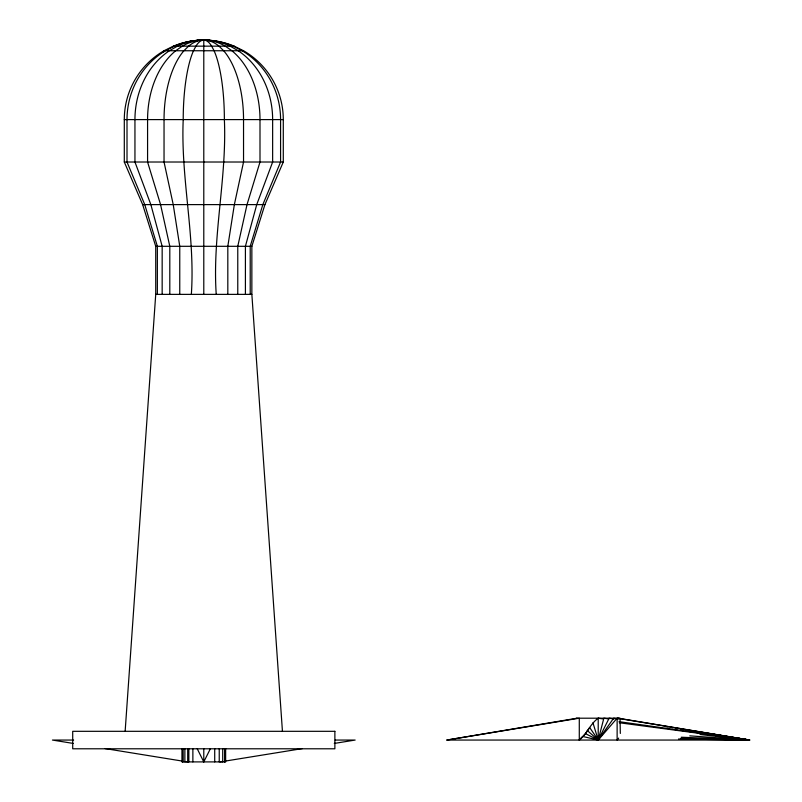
<?xml version="1.0" encoding="UTF-8"?>
<svg xmlns="http://www.w3.org/2000/svg" width="802" height="802" viewBox="0 0 802 802"><rect width="100%" height="100%" fill="white"/><g stroke="black" fill="none" stroke-linecap="round" stroke-linejoin="round"><path stroke-width="1.2" d="M125.142 731.314L155.728 294.374L155.728 246.304L142.666 204.61L124.3 162.014L124.3 119.598A79.498 79.498 0 0 1 164.039 50.747L173.372 46.155A79.498 79.498 0 0 1 234.214 46.155L243.537 50.747A79.498 79.498 0 0 1 283.286 119.598L283.286 162.014L264.921 204.61L251.858 246.304L251.858 294.374L282.444 731.314M197.242 748.787L203.788 761.9L210.345 748.787M446.844 740.056L579.285 718.201L579.285 740.056L585.53 733.68L589.701 727.564L598.212 740.056L617.129 718.201L749.569 740.056L446.844 740.056L577.109 718.201M579.285 740.056C586.974 733.89 590.152 723.915 598.212 718.201L603.134 718.913M618.663 738.111L617.129 740.056L617.129 718.201M580.387 738.933L581.089 738.201M581.41 737.89L582.763 736.477L598.212 740.056L613.66 718.201L618.603 719.003M182.846 43.118A79.498 76.791 90 0 0 174.405 46.155L165.402 50.747A79.498 76.791 90 0 0 127.007 119.598L127.007 162.014L144.751 204.61L157.362 246.304L157.362 294.374M207.618 40.441L209.583 40.1L197.573 40.1M220.179 761.9L222.635 761.499M225.081 761.108L302.384 748.597M334.294 743.434L355.156 740.056L335.226 740.056M173.372 46.155L234.214 46.155M164.039 50.747L243.537 50.747M124.3 119.598L283.286 119.598M124.3 162.014L283.286 162.014M142.666 204.61L264.921 204.61M155.728 246.304L251.858 246.304M155.728 294.374L251.858 294.374M576.357 718.201L620.056 718.201L620.317 733.449M73.604 740.056L52.431 740.056L73.293 743.434M678.502 739.003L749.569 740.056L618.222 718.201M680.687 738.361L749.569 740.056L690.261 730.522M681.289 737.218L749.569 740.056L708.918 733.73M689.79 735.855L749.569 740.056L723.635 736.166M700.016 734.512L749.569 740.056L733.569 737.74M619.314 722.762L749.569 740.056L619.044 721.66M723.725 736.326L726.191 736.677M728.647 737.038L731.113 737.389M608.798 718.943L603.866 718.201L598.212 740.056L585.53 733.68M708.818 733.94L711.294 734.311M713.76 734.682L716.226 735.053M718.702 735.424L721.168 735.795M614.061 718.973L609.129 718.201L598.212 740.056L587.285 730.552M703.986 732.958L706.452 733.349M665.55 726.552L668.026 726.943M670.492 727.344L672.968 727.735M675.434 728.136L677.911 728.537M680.377 728.928L682.853 729.329M685.319 729.73L687.795 730.121M105.192 748.597L182.495 761.108M184.951 761.499L187.407 761.9M592.949 722.782L598.212 740.056L598.212 718.201M250.214 294.374L250.214 246.304L262.835 204.61L280.58 162.014L280.58 119.598A79.498 76.791 -90 0 0 242.184 50.747L233.171 46.155A79.498 76.791 -90 0 0 174.405 46.155M245.412 294.374L245.412 246.304L256.73 204.61L272.64 162.014L272.64 119.598A79.498 68.842 -90 0 0 238.214 50.747L230.134 46.155A79.498 68.842 -90 0 0 189.252 41.894M237.773 294.374L237.773 246.304L247.016 204.61L259.998 162.014L259.998 119.598A79.498 56.21 90 0 0 231.898 50.747L225.302 46.155A79.498 56.21 90 0 0 203.788 40.1A79.498 39.749 -90 0 0 200.67 40.341M227.818 294.374L227.818 246.304L234.354 204.61L243.537 162.014L243.537 119.598A79.498 39.749 90 0 0 223.668 50.747L219.006 46.155A79.498 39.749 90 0 0 188.58 46.155L183.919 50.747A79.498 39.749 90 0 0 164.039 119.598L164.039 162.014L173.232 204.61L179.758 246.304L179.758 294.374M225.643 748.547L225.643 761.9L181.944 761.9L181.944 748.547M224.981 748.547L224.981 761.9M224.65 748.547L224.65 761.9M222.715 748.547L222.715 761.9M219.237 748.547L219.237 761.9M216.229 294.374C212.239 235.768 226.956 178.094 224.37 119.598A79.498 20.571 -90 0 0 214.074 50.747L211.668 46.155A79.498 20.571 -90 0 0 195.919 46.155L193.503 50.747A79.498 20.571 -90 0 0 183.217 119.598C180.62 178.094 195.337 235.768 191.347 294.374M214.715 748.547L214.715 761.9M183.919 42.807A79.498 76.791 90 0 1 203.788 40.1L203.788 294.374M203.788 748.547L203.788 761.9M192.871 748.547L192.871 761.9M188.851 748.547L188.851 761.9M188.34 748.547L188.34 761.9M187.959 748.547L187.959 761.9M184.871 748.547L184.871 761.9M182.936 748.547L182.936 761.9M182.605 748.547L182.686 761.9M169.803 294.374L169.803 246.304L160.57 204.61L147.578 162.014L147.578 119.598A79.498 56.21 90 0 1 175.688 50.747L182.285 46.155A79.498 56.21 -90 0 1 213.553 41.303M162.164 294.374L162.164 246.304L150.856 204.61L134.947 162.014L134.947 119.598A79.498 68.842 -90 0 1 169.372 50.747L177.442 46.155A79.498 68.842 90 0 1 203.788 40.1M162.535 52.551A79.498 76.791 -90 0 1 164.44 51.338M334.875 731.314L72.711 731.314L72.711 748.787L334.875 748.787L334.875 731.314"/></g></svg>
